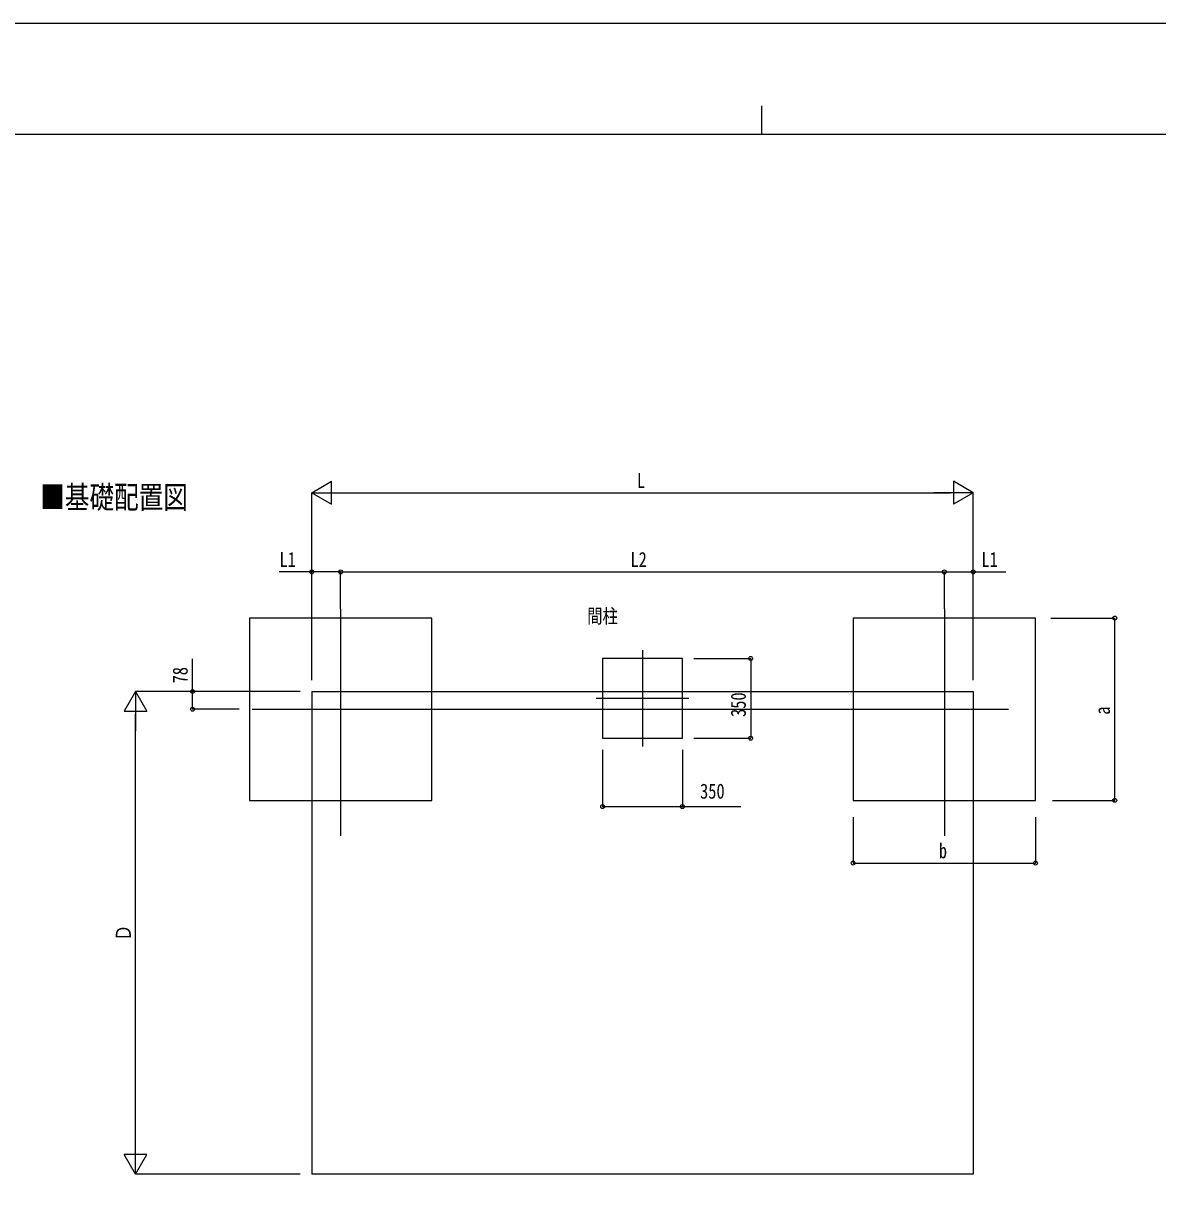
# Model space of a CAD drawing. Units: millimetres, scale not verified. Extents: x -10512 to 10512, y -7425 to 7425.
# Drawn here: x -3253 to 1726, y 2299 to 7425 of the extents above; entities that cross this region are included whole.
import ezdxf
from ezdxf.enums import TextEntityAlignment as Align

# ---------------------------------------------------------------- set-up
doc = ezdxf.new("R2010")
doc.units = ezdxf.units.MM
doc.header["$LTSCALE"] = 30
for name, color, linetype in [('0-2_USER1', 3, 'Continuous'), ('0-3_YKK_12', 2, 'Continuous'), ('0-5_YKK_A1', 4, 'Continuous'), ('0-6_YKK_D', 6, 'Continuous'), ('0-7_YKK_ZWAK', 7, 'Continuous')]:
    doc.layers.add(name, color=color, linetype=linetype)
doc.styles.add('ＭＳ ゴシック', font='')
doc.styles.get('ＭＳ ゴシック').set_extended_font_data('MS Gothic')

msp = doc.modelspace()

# ---------------------------------------------------------------- linework, layer by layer
at = {"layer": '0-3_YKK_12'}
for p, q in [((-1860.33, 4855.71), (-1860.33, 3860.54)), ((789.67, 4855.71), (789.67, 3860.54)), ((-535.33, 4674.74), (-535.33, 4252.11)), ((-739.06, 4463.43), (-331.6, 4463.43)), ((-2248.29, 4415.63), (1070.81, 4415.63))]:
    msp.add_line(p, q, dxfattribs=at)
at = {"layer": '0-5_YKK_A1'}
for p, q in [((-1987.33, 4493.43), (916.67, 4493.43)), ((-1987.33, 4493.43), (-1987.33, 2375.05)), ((916.67, 4493.43), (916.67, 2375.05)), ((916.67, 2375.05), (-1987.33, 2375.05))]:
    msp.add_line(p, q, dxfattribs=at)
for points in [[(-2260.33, 4015.63), (-1460.33, 4015.63), (-1460.33, 4815.63), (-2260.33, 4815.63)], [(389.67, 4015.63), (1189.67, 4015.63), (1189.67, 4815.63), (389.67, 4815.63)], [(-710.33, 4288.43), (-360.33, 4288.43), (-360.33, 4638.43), (-710.33, 4638.43)]]:
    msp.add_lwpolyline(points, close=True, dxfattribs=at)
at = {"layer": '0-6_YKK_D'}
for p, q in [((-1987.33, 5365.63), (-1900.73, 5415.63)), ((-1900.73, 5315.63), (-1900.73, 5415.63)), ((916.67, 5365.63), (830.07, 5415.63)), ((830.07, 5415.63), (830.07, 5315.63)), ((-1987.33, 4543.43), (-1987.33, 5366.63)), ((-1987.33, 5365.63), (-1900.73, 5315.63)), ((-1987.33, 5365.63), (-1814.13, 5365.63)), ((-1887.33, 5365.63), (816.67, 5365.63)), ((916.67, 5365.63), (743.46, 5365.63)), ((916.67, 5365.63), (830.07, 5315.63)), ((916.67, 4543.43), (916.67, 5366.63)), ((-1987.33, 4543.43), (-1987.33, 5019.14)), ((-1860.33, 4855.71), (-1860.33, 5019.14)), ((-1860.33, 4855.71), (-1860.33, 5019.14)), ((-1860.33, 5018.14), (789.67, 5018.14)), ((789.67, 4855.71), (789.67, 5019.14)), ((789.67, 4855.71), (789.67, 5019.14)), ((916.67, 4543.43), (916.67, 5019.14)), ((1256.83, 4815.63), (1538.78, 4815.63)), ((1537.78, 4015.63), (1537.78, 4815.63)), ((-309.33, 4638.43), (-59.33, 4638.43)), ((-60.33, 4638.43), (-60.33, 4288.43)), ((-2760.33, 4493.43), (-2810.33, 4406.83)), ((-2037.33, 4493.43), (-2761.33, 4493.43)), ((-2760.33, 4493.43), (-2710.33, 4406.83)), ((-2760.33, 4493.43), (-2760.33, 4320.22)), ((-2037.33, 4493.43), (-2511.33, 4493.43)), ((-2305.77, 4415.63), (-2511.33, 4415.63)), ((-2810.33, 4406.83), (-2710.33, 4406.83)), ((-2760.33, 2475.05), (-2760.33, 4393.43)), ((-309.33, 4288.43), (-59.33, 4288.43)), ((-710.33, 4237.43), (-710.33, 3987.43)), ((-360.33, 4237.43), (-360.33, 3987.43)), ((1264.67, 4015.63), (1538.78, 4015.63)), ((389.67, 3941.43), (389.67, 3739.63)), ((1189.67, 3941.61), (1189.67, 3739.63)), ((389.67, 3740.63), (1189.67, 3740.63)), ((-2760.33, 2375.05), (-2760.33, 2548.25)), ((-2760.33, 2375.05), (-2810.33, 2461.65)), ((-2710.33, 2461.65), (-2810.33, 2461.65)), ((-2760.33, 2375.05), (-2710.33, 2461.65)), ((-2037.33, 2375.05), (-2761.33, 2375.05))]:
    msp.add_line(p, q, dxfattribs=at)
for points in [[(-1860.33, 5018.14), (-1987.33, 5018.14), (-2130.26, 5018.14)], [(789.67, 5018.14), (916.67, 5018.14), (1059.6, 5018.14)], [(-2510.33, 4415.63), (-2510.33, 4493.43), (-2510.33, 4636.36)], [(-710.33, 3988.43), (-360.33, 3988.43), (-104.23, 3988.43)]]:
    msp.add_lwpolyline(points, dxfattribs=at)
for centre in [(-1987.33, 5018.14), (-1860.33, 5018.14), (-1860.33, 5018.14), (789.67, 5018.14), (789.67, 5018.14), (916.67, 5018.14), (1537.78, 4815.63), (-60.33, 4638.43), (-2510.33, 4493.43), (-2510.33, 4415.63), (-60.33, 4288.43), (1537.78, 4015.63), (-710.33, 3988.43), (-360.33, 3988.43), (389.67, 3740.63), (1189.67, 3740.63)]:
    msp.add_circle(centre, 8.5, dxfattribs=at)
at = {"layer": '0-7_YKK_ZWAK'}
for p, q in [((-12.45, 7062.5), (-12.45, 6937.5)), ((9737.55, 6937.5), (-9762.45, 6937.5))]:
    msp.add_line(p, q, dxfattribs=at)
msp.add_lwpolyline([(-10512.5, -7425), (10512.5, -7425), (10512.5, 7425), (-10512.5, 7425)], close=True, dxfattribs=at)

# ---------------------------------------------------------------- texts
at = {"layer": '0-2_USER1', "style": 'ＭＳ ゴシック', "width": 0.8}
for s, height, p in [('■基礎配置図', 98.97, (-3178.86, 5266.78)), ('間柱', 61.86, (-778.29, 4774.96))]:
    msp.add_text(s, height=height, dxfattribs=at).set_placement(p, align=Align.BOTTOM_LEFT)
at = {"layer": '0-6_YKK_D', "style": 'ＭＳ ゴシック', "width": 0.8}
for s, p in [('L', (-559.33, 5366.63)), ('L1', (-2128.6, 5019.81)), ('L2', (-588.13, 5019.81)), ('L1', (952.34, 5019.81)), ('350', (-282.43, 4003.43)), ('b', (765.67, 3741.96))]:
    msp.add_text(s, height=65.98, dxfattribs=at).set_placement(p, align=Align.BOTTOM_LEFT)
for s, p in [('78', (-2512, 4529.1)), ('350', (-62, 4381.83)), ('a', (1536.11, 4391.63)), ('Ｄ', (-2761.33, 3398.24))]:
    msp.add_text(s, height=65.98, rotation=90, dxfattribs=at).set_placement(p, align=Align.BOTTOM_LEFT)

doc.saveas('drawing.dxf')
